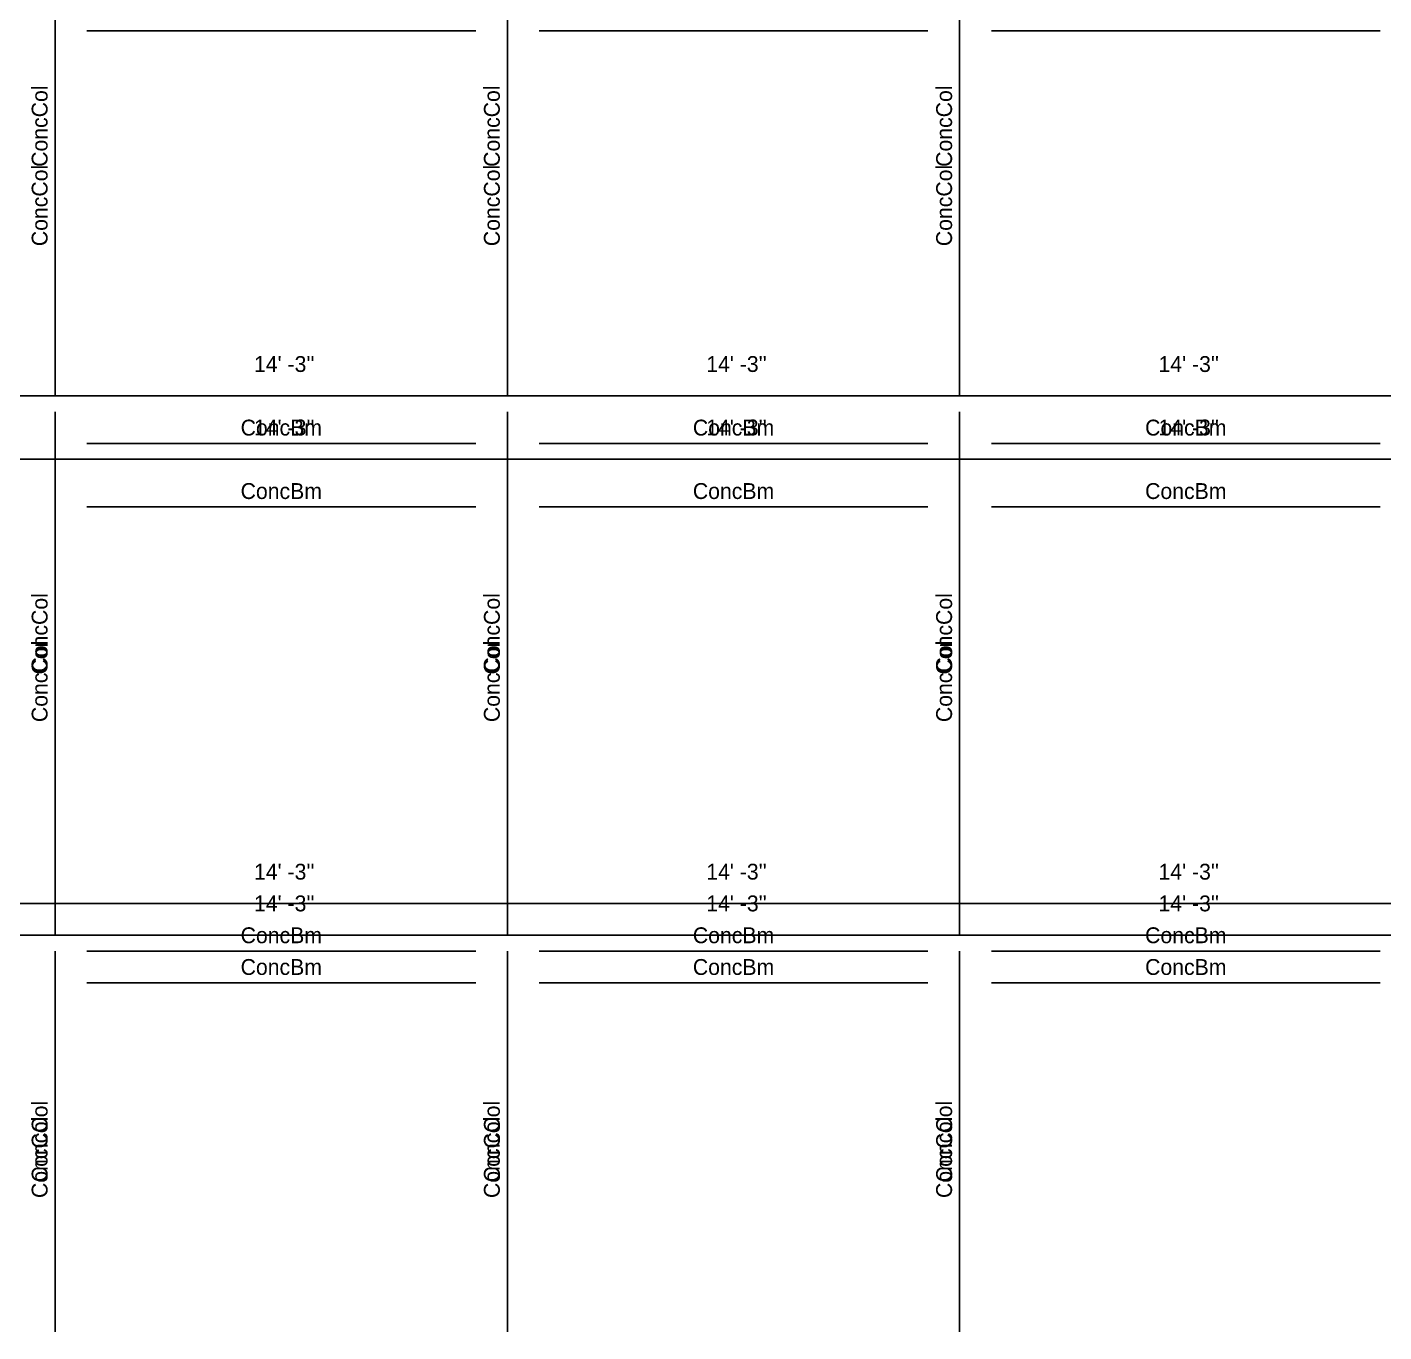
# Model space of a CAD drawing. Extents: x -38 to 2998, y -195 to 11529.
# Drawn here: x 1589 to 2102, y 2928 to 3421 of the extents above; entities that cross this region are included whole.
import ezdxf
from ezdxf.enums import TextEntityAlignment as Align

# ---------------------------------------------------------------- set-up
doc = ezdxf.new("R2010")
doc.units = 0
doc.header["$MEASUREMENT"] = 0
doc.layers.get('0').update_dxf_attribs({"linetype": 'CONTINUOUS'})
for name, color, linetype in [('CENTERLINES', 7, 'CONTINUOUS'), ('DIMENSIONS', 4, 'CONTINUOUS'), ('TEXT', 5, 'CONTINUOUS')]:
    doc.layers.add(name, color=color, linetype=linetype)
doc.dimstyles.get("Standard").update_dxf_attribs({"dimtxt": 0.18, "dimasz": 0.18, "dimexe": 0.18, "dimexo": 0.0625, "dimgap": 0.09, "dimtad": 0, "dimtih": 1, "dimtoh": 1, "dimdec": 4, "dimzin": 0, "dimtxsty": 'STANDARD', "dimcen": 0.09, "dimazin": 3, "dimtfac": 1, "dimtdec": 4, "dimtofl": 0, "dimtmove": 0, "dimatfit": 3, "dimtolj": 1, "dimtzin": 0})

# ---------------------------------------------------------------- blocks, each defined once
blk = doc.blocks.new('*D7773')
at = {"color": 1, "linetype": 'BYBLOCK'}
for points in [[(1433.73, 3094.77), (1432.67, 3093.71), (1425.25, 3086.29), (1424.19, 3085.23)], [(1604.73, 3094.77), (1603.67, 3093.71), (1596.25, 3086.29), (1595.19, 3085.23)]]:
    blk.add_solid(points, dxfattribs=at)
at = {"layer": 'DIMENSIONS', "color": 9, "linetype": 'BYBLOCK'}
for p, q in [((1428.96, 3090), (1428.96, 3108)), ((1599.96, 3090), (1599.96, 3108))]:
    blk.add_line(p, q, dxfattribs=at)
at = {"layer": 'DIMENSIONS', "color": 0, "linetype": 'BYBLOCK'}
blk.add_line((1428.96, 3090), (1599.96, 3090), dxfattribs=at)
at = {"layer": 'DIMENSIONS', "color": 0, "linetype": 'BYBLOCK', "insert": (1514.46, 3102), "char_height": 6, "attachment_point": 5}
blk.add_mtext("\\A1; 14' -3''", dxfattribs=at)
blk = doc.blocks.new('*D7774')
at = {"color": 1, "linetype": 'BYBLOCK'}
for points in [[(1604.73, 3094.77), (1603.67, 3093.71), (1596.25, 3086.29), (1595.19, 3085.23)], [(1775.73, 3094.77), (1774.67, 3093.71), (1767.25, 3086.29), (1766.19, 3085.23)]]:
    blk.add_solid(points, dxfattribs=at)
at = {"layer": 'DIMENSIONS', "color": 9, "linetype": 'BYBLOCK'}
for p, q in [((1599.96, 3090), (1599.96, 3108)), ((1770.96, 3090), (1770.96, 3108))]:
    blk.add_line(p, q, dxfattribs=at)
at = {"layer": 'DIMENSIONS', "color": 0, "linetype": 'BYBLOCK'}
blk.add_line((1599.96, 3090), (1770.96, 3090), dxfattribs=at)
at = {"layer": 'DIMENSIONS', "color": 0, "linetype": 'BYBLOCK', "insert": (1685.46, 3102), "char_height": 6, "attachment_point": 5}
blk.add_mtext("\\A1; 14' -3''", dxfattribs=at)
blk = doc.blocks.new('*D7775')
at = {"color": 1, "linetype": 'BYBLOCK'}
for points in [[(1775.73, 3094.77), (1774.67, 3093.71), (1767.25, 3086.29), (1766.19, 3085.23)], [(1946.73, 3094.77), (1945.67, 3093.71), (1938.25, 3086.29), (1937.19, 3085.23)]]:
    blk.add_solid(points, dxfattribs=at)
at = {"layer": 'DIMENSIONS', "color": 9, "linetype": 'BYBLOCK'}
for p, q in [((1770.96, 3090), (1770.96, 3108)), ((1941.96, 3090), (1941.96, 3108))]:
    blk.add_line(p, q, dxfattribs=at)
at = {"layer": 'DIMENSIONS', "color": 0, "linetype": 'BYBLOCK'}
blk.add_line((1770.96, 3090), (1941.96, 3090), dxfattribs=at)
at = {"layer": 'DIMENSIONS', "color": 0, "linetype": 'BYBLOCK', "insert": (1856.46, 3102), "char_height": 6, "attachment_point": 5}
blk.add_mtext("\\A1; 14' -3''", dxfattribs=at)
blk = doc.blocks.new('*D7776')
at = {"color": 1, "linetype": 'BYBLOCK'}
for points in [[(1946.73, 3094.77), (1945.67, 3093.71), (1938.25, 3086.29), (1937.19, 3085.23)], [(2117.73, 3094.77), (2116.67, 3093.71), (2109.25, 3086.29), (2108.19, 3085.23)]]:
    blk.add_solid(points, dxfattribs=at)
at = {"layer": 'DIMENSIONS', "color": 9, "linetype": 'BYBLOCK'}
for p, q in [((1941.96, 3090), (1941.96, 3108)), ((2112.96, 3090), (2112.96, 3108))]:
    blk.add_line(p, q, dxfattribs=at)
at = {"layer": 'DIMENSIONS', "color": 0, "linetype": 'BYBLOCK'}
blk.add_line((1941.96, 3090), (2112.96, 3090), dxfattribs=at)
at = {"layer": 'DIMENSIONS', "color": 0, "linetype": 'BYBLOCK', "insert": (2027.46, 3102), "char_height": 6, "attachment_point": 5}
blk.add_mtext("\\A1; 14' -3''", dxfattribs=at)
blk = doc.blocks.new('*D7794')
at = {"color": 1, "linetype": 'BYBLOCK'}
for points in [[(1433.73, 3286.77), (1432.67, 3285.71), (1425.25, 3278.29), (1424.19, 3277.23)], [(1604.73, 3286.77), (1603.67, 3285.71), (1596.25, 3278.29), (1595.19, 3277.23)]]:
    blk.add_solid(points, dxfattribs=at)
at = {"layer": 'DIMENSIONS', "color": 9, "linetype": 'BYBLOCK'}
for p, q in [((1428.96, 3282), (1428.96, 3300)), ((1599.96, 3282), (1599.96, 3300))]:
    blk.add_line(p, q, dxfattribs=at)
at = {"layer": 'DIMENSIONS', "color": 0, "linetype": 'BYBLOCK'}
blk.add_line((1428.96, 3282), (1599.96, 3282), dxfattribs=at)
at = {"layer": 'DIMENSIONS', "color": 0, "linetype": 'BYBLOCK', "insert": (1514.46, 3294), "char_height": 6, "attachment_point": 5}
blk.add_mtext("\\A1; 14' -3''", dxfattribs=at)
blk = doc.blocks.new('*D7795')
at = {"color": 1, "linetype": 'BYBLOCK'}
for points in [[(1604.73, 3286.77), (1603.67, 3285.71), (1596.25, 3278.29), (1595.19, 3277.23)], [(1775.73, 3286.77), (1774.67, 3285.71), (1767.25, 3278.29), (1766.19, 3277.23)]]:
    blk.add_solid(points, dxfattribs=at)
at = {"layer": 'DIMENSIONS', "color": 9, "linetype": 'BYBLOCK'}
for p, q in [((1599.96, 3282), (1599.96, 3300)), ((1770.96, 3282), (1770.96, 3300))]:
    blk.add_line(p, q, dxfattribs=at)
at = {"layer": 'DIMENSIONS', "color": 0, "linetype": 'BYBLOCK'}
blk.add_line((1599.96, 3282), (1770.96, 3282), dxfattribs=at)
at = {"layer": 'DIMENSIONS', "color": 0, "linetype": 'BYBLOCK', "insert": (1685.46, 3294), "char_height": 6, "attachment_point": 5}
blk.add_mtext("\\A1; 14' -3''", dxfattribs=at)
blk = doc.blocks.new('*D7796')
at = {"color": 1, "linetype": 'BYBLOCK'}
for points in [[(1775.73, 3286.77), (1774.67, 3285.71), (1767.25, 3278.29), (1766.19, 3277.23)], [(1946.73, 3286.77), (1945.67, 3285.71), (1938.25, 3278.29), (1937.19, 3277.23)]]:
    blk.add_solid(points, dxfattribs=at)
at = {"layer": 'DIMENSIONS', "color": 9, "linetype": 'BYBLOCK'}
for p, q in [((1770.96, 3282), (1770.96, 3300)), ((1941.96, 3282), (1941.96, 3300))]:
    blk.add_line(p, q, dxfattribs=at)
at = {"layer": 'DIMENSIONS', "color": 0, "linetype": 'BYBLOCK'}
blk.add_line((1770.96, 3282), (1941.96, 3282), dxfattribs=at)
at = {"layer": 'DIMENSIONS', "color": 0, "linetype": 'BYBLOCK', "insert": (1856.46, 3294), "char_height": 6, "attachment_point": 5}
blk.add_mtext("\\A1; 14' -3''", dxfattribs=at)
blk = doc.blocks.new('*D7797')
at = {"color": 1, "linetype": 'BYBLOCK'}
for points in [[(1946.73, 3286.77), (1945.67, 3285.71), (1938.25, 3278.29), (1937.19, 3277.23)], [(2117.73, 3286.77), (2116.67, 3285.71), (2109.25, 3278.29), (2108.19, 3277.23)]]:
    blk.add_solid(points, dxfattribs=at)
at = {"layer": 'DIMENSIONS', "color": 9, "linetype": 'BYBLOCK'}
for p, q in [((1941.96, 3282), (1941.96, 3300)), ((2112.96, 3282), (2112.96, 3300))]:
    blk.add_line(p, q, dxfattribs=at)
at = {"layer": 'DIMENSIONS', "color": 0, "linetype": 'BYBLOCK'}
blk.add_line((1941.96, 3282), (2112.96, 3282), dxfattribs=at)
at = {"layer": 'DIMENSIONS', "color": 0, "linetype": 'BYBLOCK', "insert": (2027.46, 3294), "char_height": 6, "attachment_point": 5}
blk.add_mtext("\\A1; 14' -3''", dxfattribs=at)
blk = doc.blocks.new('*D8264')
at = {"color": 1, "linetype": 'BYBLOCK'}
for points in [[(1433.73, 3082.77), (1432.67, 3081.71), (1425.25, 3074.29), (1424.19, 3073.23)], [(1604.73, 3082.77), (1603.67, 3081.71), (1596.25, 3074.29), (1595.19, 3073.23)]]:
    blk.add_solid(points, dxfattribs=at)
at = {"layer": 'DIMENSIONS', "color": 9, "linetype": 'BYBLOCK'}
for p, q in [((1428.96, 3078), (1428.96, 3096)), ((1599.96, 3078), (1599.96, 3096))]:
    blk.add_line(p, q, dxfattribs=at)
at = {"layer": 'DIMENSIONS', "color": 0, "linetype": 'BYBLOCK'}
blk.add_line((1428.96, 3078), (1599.96, 3078), dxfattribs=at)
at = {"layer": 'DIMENSIONS', "color": 0, "linetype": 'BYBLOCK', "insert": (1514.46, 3090), "char_height": 6, "attachment_point": 5}
blk.add_mtext("\\A1; 14' -3''", dxfattribs=at)
blk = doc.blocks.new('*D8265')
at = {"color": 1, "linetype": 'BYBLOCK'}
for points in [[(1604.73, 3082.77), (1603.67, 3081.71), (1596.25, 3074.29), (1595.19, 3073.23)], [(1775.73, 3082.77), (1774.67, 3081.71), (1767.25, 3074.29), (1766.19, 3073.23)]]:
    blk.add_solid(points, dxfattribs=at)
at = {"layer": 'DIMENSIONS', "color": 9, "linetype": 'BYBLOCK'}
for p, q in [((1599.96, 3078), (1599.96, 3096)), ((1770.96, 3078), (1770.96, 3096))]:
    blk.add_line(p, q, dxfattribs=at)
at = {"layer": 'DIMENSIONS', "color": 0, "linetype": 'BYBLOCK'}
blk.add_line((1599.96, 3078), (1770.96, 3078), dxfattribs=at)
at = {"layer": 'DIMENSIONS', "color": 0, "linetype": 'BYBLOCK', "insert": (1685.46, 3090), "char_height": 6, "attachment_point": 5}
blk.add_mtext("\\A1; 14' -3''", dxfattribs=at)
blk = doc.blocks.new('*D8266')
at = {"color": 1, "linetype": 'BYBLOCK'}
for points in [[(1775.73, 3082.77), (1774.67, 3081.71), (1767.25, 3074.29), (1766.19, 3073.23)], [(1946.73, 3082.77), (1945.67, 3081.71), (1938.25, 3074.29), (1937.19, 3073.23)]]:
    blk.add_solid(points, dxfattribs=at)
at = {"layer": 'DIMENSIONS', "color": 9, "linetype": 'BYBLOCK'}
for p, q in [((1770.96, 3078), (1770.96, 3096)), ((1941.96, 3078), (1941.96, 3096))]:
    blk.add_line(p, q, dxfattribs=at)
at = {"layer": 'DIMENSIONS', "color": 0, "linetype": 'BYBLOCK'}
blk.add_line((1770.96, 3078), (1941.96, 3078), dxfattribs=at)
at = {"layer": 'DIMENSIONS', "color": 0, "linetype": 'BYBLOCK', "insert": (1856.46, 3090), "char_height": 6, "attachment_point": 5}
blk.add_mtext("\\A1; 14' -3''", dxfattribs=at)
blk = doc.blocks.new('*D8267')
at = {"color": 1, "linetype": 'BYBLOCK'}
for points in [[(1946.73, 3082.77), (1945.67, 3081.71), (1938.25, 3074.29), (1937.19, 3073.23)], [(2117.73, 3082.77), (2116.67, 3081.71), (2109.25, 3074.29), (2108.19, 3073.23)]]:
    blk.add_solid(points, dxfattribs=at)
at = {"layer": 'DIMENSIONS', "color": 9, "linetype": 'BYBLOCK'}
for p, q in [((1941.96, 3078), (1941.96, 3096)), ((2112.96, 3078), (2112.96, 3096))]:
    blk.add_line(p, q, dxfattribs=at)
at = {"layer": 'DIMENSIONS', "color": 0, "linetype": 'BYBLOCK'}
blk.add_line((1941.96, 3078), (2112.96, 3078), dxfattribs=at)
at = {"layer": 'DIMENSIONS', "color": 0, "linetype": 'BYBLOCK', "insert": (2027.46, 3090), "char_height": 6, "attachment_point": 5}
blk.add_mtext("\\A1; 14' -3''", dxfattribs=at)
blk = doc.blocks.new('*D8285')
at = {"color": 1, "linetype": 'BYBLOCK'}
for points in [[(1433.73, 3262.77), (1432.67, 3261.71), (1425.25, 3254.29), (1424.19, 3253.23)], [(1604.73, 3262.77), (1603.67, 3261.71), (1596.25, 3254.29), (1595.19, 3253.23)]]:
    blk.add_solid(points, dxfattribs=at)
at = {"layer": 'DIMENSIONS', "color": 9, "linetype": 'BYBLOCK'}
for p, q in [((1428.96, 3258), (1428.96, 3276)), ((1599.96, 3258), (1599.96, 3276))]:
    blk.add_line(p, q, dxfattribs=at)
at = {"layer": 'DIMENSIONS', "color": 0, "linetype": 'BYBLOCK'}
blk.add_line((1428.96, 3258), (1599.96, 3258), dxfattribs=at)
at = {"layer": 'DIMENSIONS', "color": 0, "linetype": 'BYBLOCK', "insert": (1514.46, 3270), "char_height": 6, "attachment_point": 5}
blk.add_mtext("\\A1; 14' -3''", dxfattribs=at)
blk = doc.blocks.new('*D8286')
at = {"color": 1, "linetype": 'BYBLOCK'}
for points in [[(1604.73, 3262.77), (1603.67, 3261.71), (1596.25, 3254.29), (1595.19, 3253.23)], [(1775.73, 3262.77), (1774.67, 3261.71), (1767.25, 3254.29), (1766.19, 3253.23)]]:
    blk.add_solid(points, dxfattribs=at)
at = {"layer": 'DIMENSIONS', "color": 9, "linetype": 'BYBLOCK'}
for p, q in [((1599.96, 3258), (1599.96, 3276)), ((1770.96, 3258), (1770.96, 3276))]:
    blk.add_line(p, q, dxfattribs=at)
at = {"layer": 'DIMENSIONS', "color": 0, "linetype": 'BYBLOCK'}
blk.add_line((1599.96, 3258), (1770.96, 3258), dxfattribs=at)
at = {"layer": 'DIMENSIONS', "color": 0, "linetype": 'BYBLOCK', "insert": (1685.46, 3270), "char_height": 6, "attachment_point": 5}
blk.add_mtext("\\A1; 14' -3''", dxfattribs=at)
blk = doc.blocks.new('*D8287')
at = {"color": 1, "linetype": 'BYBLOCK'}
for points in [[(1775.73, 3262.77), (1774.67, 3261.71), (1767.25, 3254.29), (1766.19, 3253.23)], [(1946.73, 3262.77), (1945.67, 3261.71), (1938.25, 3254.29), (1937.19, 3253.23)]]:
    blk.add_solid(points, dxfattribs=at)
at = {"layer": 'DIMENSIONS', "color": 9, "linetype": 'BYBLOCK'}
for p, q in [((1770.96, 3258), (1770.96, 3276)), ((1941.96, 3258), (1941.96, 3276))]:
    blk.add_line(p, q, dxfattribs=at)
at = {"layer": 'DIMENSIONS', "color": 0, "linetype": 'BYBLOCK'}
blk.add_line((1770.96, 3258), (1941.96, 3258), dxfattribs=at)
at = {"layer": 'DIMENSIONS', "color": 0, "linetype": 'BYBLOCK', "insert": (1856.46, 3270), "char_height": 6, "attachment_point": 5}
blk.add_mtext("\\A1; 14' -3''", dxfattribs=at)
blk = doc.blocks.new('*D8288')
at = {"color": 1, "linetype": 'BYBLOCK'}
for points in [[(1946.73, 3262.77), (1945.67, 3261.71), (1938.25, 3254.29), (1937.19, 3253.23)], [(2117.73, 3262.77), (2116.67, 3261.71), (2109.25, 3254.29), (2108.19, 3253.23)]]:
    blk.add_solid(points, dxfattribs=at)
at = {"layer": 'DIMENSIONS', "color": 9, "linetype": 'BYBLOCK'}
for p, q in [((1941.96, 3258), (1941.96, 3276)), ((2112.96, 3258), (2112.96, 3276))]:
    blk.add_line(p, q, dxfattribs=at)
at = {"layer": 'DIMENSIONS', "color": 0, "linetype": 'BYBLOCK'}
blk.add_line((1941.96, 3258), (2112.96, 3258), dxfattribs=at)
at = {"layer": 'DIMENSIONS', "color": 0, "linetype": 'BYBLOCK', "insert": (2027.46, 3270), "char_height": 6, "attachment_point": 5}
blk.add_mtext("\\A1; 14' -3''", dxfattribs=at)
blk = doc.blocks.new('*D8734')
at = {"color": 1, "linetype": 'BYBLOCK'}
for points in [[(1433.73, 3082.77), (1432.67, 3081.71), (1425.25, 3074.29), (1424.19, 3073.23)], [(1604.73, 3082.77), (1603.67, 3081.71), (1596.25, 3074.29), (1595.19, 3073.23)]]:
    blk.add_solid(points, dxfattribs=at)
at = {"layer": 'DIMENSIONS', "color": 9, "linetype": 'BYBLOCK'}
for p, q in [((1428.96, 3078), (1428.96, 3096)), ((1599.96, 3078), (1599.96, 3096))]:
    blk.add_line(p, q, dxfattribs=at)
at = {"layer": 'DIMENSIONS', "color": 0, "linetype": 'BYBLOCK'}
blk.add_line((1428.96, 3078), (1599.96, 3078), dxfattribs=at)
at = {"layer": 'DIMENSIONS', "color": 0, "linetype": 'BYBLOCK', "insert": (1514.46, 3090), "char_height": 6, "attachment_point": 5}
blk.add_mtext("\\A1; 14' -3''", dxfattribs=at)
blk = doc.blocks.new('*D8735')
at = {"color": 1, "linetype": 'BYBLOCK'}
for points in [[(1604.73, 3082.77), (1603.67, 3081.71), (1596.25, 3074.29), (1595.19, 3073.23)], [(1775.73, 3082.77), (1774.67, 3081.71), (1767.25, 3074.29), (1766.19, 3073.23)]]:
    blk.add_solid(points, dxfattribs=at)
at = {"layer": 'DIMENSIONS', "color": 9, "linetype": 'BYBLOCK'}
for p, q in [((1599.96, 3078), (1599.96, 3096)), ((1770.96, 3078), (1770.96, 3096))]:
    blk.add_line(p, q, dxfattribs=at)
at = {"layer": 'DIMENSIONS', "color": 0, "linetype": 'BYBLOCK'}
blk.add_line((1599.96, 3078), (1770.96, 3078), dxfattribs=at)
at = {"layer": 'DIMENSIONS', "color": 0, "linetype": 'BYBLOCK', "insert": (1685.46, 3090), "char_height": 6, "attachment_point": 5}
blk.add_mtext("\\A1; 14' -3''", dxfattribs=at)
blk = doc.blocks.new('*D8736')
at = {"color": 1, "linetype": 'BYBLOCK'}
for points in [[(1775.73, 3082.77), (1774.67, 3081.71), (1767.25, 3074.29), (1766.19, 3073.23)], [(1946.73, 3082.77), (1945.67, 3081.71), (1938.25, 3074.29), (1937.19, 3073.23)]]:
    blk.add_solid(points, dxfattribs=at)
at = {"layer": 'DIMENSIONS', "color": 9, "linetype": 'BYBLOCK'}
for p, q in [((1770.96, 3078), (1770.96, 3096)), ((1941.96, 3078), (1941.96, 3096))]:
    blk.add_line(p, q, dxfattribs=at)
at = {"layer": 'DIMENSIONS', "color": 0, "linetype": 'BYBLOCK'}
blk.add_line((1770.96, 3078), (1941.96, 3078), dxfattribs=at)
at = {"layer": 'DIMENSIONS', "color": 0, "linetype": 'BYBLOCK', "insert": (1856.46, 3090), "char_height": 6, "attachment_point": 5}
blk.add_mtext("\\A1; 14' -3''", dxfattribs=at)
blk = doc.blocks.new('*D8737')
at = {"color": 1, "linetype": 'BYBLOCK'}
for points in [[(1946.73, 3082.77), (1945.67, 3081.71), (1938.25, 3074.29), (1937.19, 3073.23)], [(2117.73, 3082.77), (2116.67, 3081.71), (2109.25, 3074.29), (2108.19, 3073.23)]]:
    blk.add_solid(points, dxfattribs=at)
at = {"layer": 'DIMENSIONS', "color": 9, "linetype": 'BYBLOCK'}
for p, q in [((1941.96, 3078), (1941.96, 3096)), ((2112.96, 3078), (2112.96, 3096))]:
    blk.add_line(p, q, dxfattribs=at)
at = {"layer": 'DIMENSIONS', "color": 0, "linetype": 'BYBLOCK'}
blk.add_line((1941.96, 3078), (2112.96, 3078), dxfattribs=at)
at = {"layer": 'DIMENSIONS', "color": 0, "linetype": 'BYBLOCK', "insert": (2027.46, 3090), "char_height": 6, "attachment_point": 5}
blk.add_mtext("\\A1; 14' -3''", dxfattribs=at)
blk = doc.blocks.new('*D8755')
at = {"color": 1, "linetype": 'BYBLOCK'}
for points in [[(1433.73, 3262.77), (1432.67, 3261.71), (1425.25, 3254.29), (1424.19, 3253.23)], [(1604.73, 3262.77), (1603.67, 3261.71), (1596.25, 3254.29), (1595.19, 3253.23)]]:
    blk.add_solid(points, dxfattribs=at)
at = {"layer": 'DIMENSIONS', "color": 9, "linetype": 'BYBLOCK'}
for p, q in [((1428.96, 3258), (1428.96, 3276)), ((1599.96, 3258), (1599.96, 3276))]:
    blk.add_line(p, q, dxfattribs=at)
at = {"layer": 'DIMENSIONS', "color": 0, "linetype": 'BYBLOCK'}
blk.add_line((1428.96, 3258), (1599.96, 3258), dxfattribs=at)
at = {"layer": 'DIMENSIONS', "color": 0, "linetype": 'BYBLOCK', "insert": (1514.46, 3270), "char_height": 6, "attachment_point": 5}
blk.add_mtext("\\A1; 14' -3''", dxfattribs=at)
blk = doc.blocks.new('*D8756')
at = {"color": 1, "linetype": 'BYBLOCK'}
for points in [[(1604.73, 3262.77), (1603.67, 3261.71), (1596.25, 3254.29), (1595.19, 3253.23)], [(1775.73, 3262.77), (1774.67, 3261.71), (1767.25, 3254.29), (1766.19, 3253.23)]]:
    blk.add_solid(points, dxfattribs=at)
at = {"layer": 'DIMENSIONS', "color": 9, "linetype": 'BYBLOCK'}
for p, q in [((1599.96, 3258), (1599.96, 3276)), ((1770.96, 3258), (1770.96, 3276))]:
    blk.add_line(p, q, dxfattribs=at)
at = {"layer": 'DIMENSIONS', "color": 0, "linetype": 'BYBLOCK'}
blk.add_line((1599.96, 3258), (1770.96, 3258), dxfattribs=at)
at = {"layer": 'DIMENSIONS', "color": 0, "linetype": 'BYBLOCK', "insert": (1685.46, 3270), "char_height": 6, "attachment_point": 5}
blk.add_mtext("\\A1; 14' -3''", dxfattribs=at)
blk = doc.blocks.new('*D8757')
at = {"color": 1, "linetype": 'BYBLOCK'}
for points in [[(1775.73, 3262.77), (1774.67, 3261.71), (1767.25, 3254.29), (1766.19, 3253.23)], [(1946.73, 3262.77), (1945.67, 3261.71), (1938.25, 3254.29), (1937.19, 3253.23)]]:
    blk.add_solid(points, dxfattribs=at)
at = {"layer": 'DIMENSIONS', "color": 9, "linetype": 'BYBLOCK'}
for p, q in [((1770.96, 3258), (1770.96, 3276)), ((1941.96, 3258), (1941.96, 3276))]:
    blk.add_line(p, q, dxfattribs=at)
at = {"layer": 'DIMENSIONS', "color": 0, "linetype": 'BYBLOCK'}
blk.add_line((1770.96, 3258), (1941.96, 3258), dxfattribs=at)
at = {"layer": 'DIMENSIONS', "color": 0, "linetype": 'BYBLOCK', "insert": (1856.46, 3270), "char_height": 6, "attachment_point": 5}
blk.add_mtext("\\A1; 14' -3''", dxfattribs=at)
blk = doc.blocks.new('*D8758')
at = {"color": 1, "linetype": 'BYBLOCK'}
for points in [[(1946.73, 3262.77), (1945.67, 3261.71), (1938.25, 3254.29), (1937.19, 3253.23)], [(2117.73, 3262.77), (2116.67, 3261.71), (2109.25, 3254.29), (2108.19, 3253.23)]]:
    blk.add_solid(points, dxfattribs=at)
at = {"layer": 'DIMENSIONS', "color": 9, "linetype": 'BYBLOCK'}
for p, q in [((1941.96, 3258), (1941.96, 3276)), ((2112.96, 3258), (2112.96, 3276))]:
    blk.add_line(p, q, dxfattribs=at)
at = {"layer": 'DIMENSIONS', "color": 0, "linetype": 'BYBLOCK'}
blk.add_line((1941.96, 3258), (2112.96, 3258), dxfattribs=at)
at = {"layer": 'DIMENSIONS', "color": 0, "linetype": 'BYBLOCK', "insert": (2027.46, 3270), "char_height": 6, "attachment_point": 5}
blk.add_mtext("\\A1; 14' -3''", dxfattribs=at)
blk = doc.blocks.new('*D9204')
at = {"color": 1, "linetype": 'BYBLOCK'}
for points in [[(1433.73, 3082.77), (1432.67, 3081.71), (1425.25, 3074.29), (1424.19, 3073.23)], [(1604.73, 3082.77), (1603.67, 3081.71), (1596.25, 3074.29), (1595.19, 3073.23)]]:
    blk.add_solid(points, dxfattribs=at)
at = {"layer": 'DIMENSIONS', "color": 9, "linetype": 'BYBLOCK'}
for p, q in [((1428.96, 3078), (1428.96, 3096)), ((1599.96, 3078), (1599.96, 3096))]:
    blk.add_line(p, q, dxfattribs=at)
at = {"layer": 'DIMENSIONS', "color": 0, "linetype": 'BYBLOCK'}
blk.add_line((1428.96, 3078), (1599.96, 3078), dxfattribs=at)
at = {"layer": 'DIMENSIONS', "color": 0, "linetype": 'BYBLOCK', "insert": (1514.46, 3090), "char_height": 6, "attachment_point": 5}
blk.add_mtext("\\A1; 14' -3''", dxfattribs=at)
blk = doc.blocks.new('*D9205')
at = {"color": 1, "linetype": 'BYBLOCK'}
for points in [[(1604.73, 3082.77), (1603.67, 3081.71), (1596.25, 3074.29), (1595.19, 3073.23)], [(1775.73, 3082.77), (1774.67, 3081.71), (1767.25, 3074.29), (1766.19, 3073.23)]]:
    blk.add_solid(points, dxfattribs=at)
at = {"layer": 'DIMENSIONS', "color": 9, "linetype": 'BYBLOCK'}
for p, q in [((1599.96, 3078), (1599.96, 3096)), ((1770.96, 3078), (1770.96, 3096))]:
    blk.add_line(p, q, dxfattribs=at)
at = {"layer": 'DIMENSIONS', "color": 0, "linetype": 'BYBLOCK'}
blk.add_line((1599.96, 3078), (1770.96, 3078), dxfattribs=at)
at = {"layer": 'DIMENSIONS', "color": 0, "linetype": 'BYBLOCK', "insert": (1685.46, 3090), "char_height": 6, "attachment_point": 5}
blk.add_mtext("\\A1; 14' -3''", dxfattribs=at)
blk = doc.blocks.new('*D9206')
at = {"color": 1, "linetype": 'BYBLOCK'}
for points in [[(1775.73, 3082.77), (1774.67, 3081.71), (1767.25, 3074.29), (1766.19, 3073.23)], [(1946.73, 3082.77), (1945.67, 3081.71), (1938.25, 3074.29), (1937.19, 3073.23)]]:
    blk.add_solid(points, dxfattribs=at)
at = {"layer": 'DIMENSIONS', "color": 9, "linetype": 'BYBLOCK'}
for p, q in [((1770.96, 3078), (1770.96, 3096)), ((1941.96, 3078), (1941.96, 3096))]:
    blk.add_line(p, q, dxfattribs=at)
at = {"layer": 'DIMENSIONS', "color": 0, "linetype": 'BYBLOCK'}
blk.add_line((1770.96, 3078), (1941.96, 3078), dxfattribs=at)
at = {"layer": 'DIMENSIONS', "color": 0, "linetype": 'BYBLOCK', "insert": (1856.46, 3090), "char_height": 6, "attachment_point": 5}
blk.add_mtext("\\A1; 14' -3''", dxfattribs=at)
blk = doc.blocks.new('*D9207')
at = {"color": 1, "linetype": 'BYBLOCK'}
for points in [[(1946.73, 3082.77), (1945.67, 3081.71), (1938.25, 3074.29), (1937.19, 3073.23)], [(2117.73, 3082.77), (2116.67, 3081.71), (2109.25, 3074.29), (2108.19, 3073.23)]]:
    blk.add_solid(points, dxfattribs=at)
at = {"layer": 'DIMENSIONS', "color": 9, "linetype": 'BYBLOCK'}
for p, q in [((1941.96, 3078), (1941.96, 3096)), ((2112.96, 3078), (2112.96, 3096))]:
    blk.add_line(p, q, dxfattribs=at)
at = {"layer": 'DIMENSIONS', "color": 0, "linetype": 'BYBLOCK'}
blk.add_line((1941.96, 3078), (2112.96, 3078), dxfattribs=at)
at = {"layer": 'DIMENSIONS', "color": 0, "linetype": 'BYBLOCK', "insert": (2027.46, 3090), "char_height": 6, "attachment_point": 5}
blk.add_mtext("\\A1; 14' -3''", dxfattribs=at)
blk = doc.blocks.new('*D9225')
at = {"color": 1, "linetype": 'BYBLOCK'}
for points in [[(1433.73, 3262.77), (1432.67, 3261.71), (1425.25, 3254.29), (1424.19, 3253.23)], [(1604.73, 3262.77), (1603.67, 3261.71), (1596.25, 3254.29), (1595.19, 3253.23)]]:
    blk.add_solid(points, dxfattribs=at)
at = {"layer": 'DIMENSIONS', "color": 9, "linetype": 'BYBLOCK'}
for p, q in [((1428.96, 3258), (1428.96, 3276)), ((1599.96, 3258), (1599.96, 3276))]:
    blk.add_line(p, q, dxfattribs=at)
at = {"layer": 'DIMENSIONS', "color": 0, "linetype": 'BYBLOCK'}
blk.add_line((1428.96, 3258), (1599.96, 3258), dxfattribs=at)
at = {"layer": 'DIMENSIONS', "color": 0, "linetype": 'BYBLOCK', "insert": (1514.46, 3270), "char_height": 6, "attachment_point": 5}
blk.add_mtext("\\A1; 14' -3''", dxfattribs=at)
blk = doc.blocks.new('*D9226')
at = {"color": 1, "linetype": 'BYBLOCK'}
for points in [[(1604.73, 3262.77), (1603.67, 3261.71), (1596.25, 3254.29), (1595.19, 3253.23)], [(1775.73, 3262.77), (1774.67, 3261.71), (1767.25, 3254.29), (1766.19, 3253.23)]]:
    blk.add_solid(points, dxfattribs=at)
at = {"layer": 'DIMENSIONS', "color": 9, "linetype": 'BYBLOCK'}
for p, q in [((1599.96, 3258), (1599.96, 3276)), ((1770.96, 3258), (1770.96, 3276))]:
    blk.add_line(p, q, dxfattribs=at)
at = {"layer": 'DIMENSIONS', "color": 0, "linetype": 'BYBLOCK'}
blk.add_line((1599.96, 3258), (1770.96, 3258), dxfattribs=at)
at = {"layer": 'DIMENSIONS', "color": 0, "linetype": 'BYBLOCK', "insert": (1685.46, 3270), "char_height": 6, "attachment_point": 5}
blk.add_mtext("\\A1; 14' -3''", dxfattribs=at)
blk = doc.blocks.new('*D9227')
at = {"color": 1, "linetype": 'BYBLOCK'}
for points in [[(1775.73, 3262.77), (1774.67, 3261.71), (1767.25, 3254.29), (1766.19, 3253.23)], [(1946.73, 3262.77), (1945.67, 3261.71), (1938.25, 3254.29), (1937.19, 3253.23)]]:
    blk.add_solid(points, dxfattribs=at)
at = {"layer": 'DIMENSIONS', "color": 9, "linetype": 'BYBLOCK'}
for p, q in [((1770.96, 3258), (1770.96, 3276)), ((1941.96, 3258), (1941.96, 3276))]:
    blk.add_line(p, q, dxfattribs=at)
at = {"layer": 'DIMENSIONS', "color": 0, "linetype": 'BYBLOCK'}
blk.add_line((1770.96, 3258), (1941.96, 3258), dxfattribs=at)
at = {"layer": 'DIMENSIONS', "color": 0, "linetype": 'BYBLOCK', "insert": (1856.46, 3270), "char_height": 6, "attachment_point": 5}
blk.add_mtext("\\A1; 14' -3''", dxfattribs=at)
blk = doc.blocks.new('*D9228')
at = {"color": 1, "linetype": 'BYBLOCK'}
for points in [[(1946.73, 3262.77), (1945.67, 3261.71), (1938.25, 3254.29), (1937.19, 3253.23)], [(2117.73, 3262.77), (2116.67, 3261.71), (2109.25, 3254.29), (2108.19, 3253.23)]]:
    blk.add_solid(points, dxfattribs=at)
at = {"layer": 'DIMENSIONS', "color": 9, "linetype": 'BYBLOCK'}
for p, q in [((1941.96, 3258), (1941.96, 3276)), ((2112.96, 3258), (2112.96, 3276))]:
    blk.add_line(p, q, dxfattribs=at)
at = {"layer": 'DIMENSIONS', "color": 0, "linetype": 'BYBLOCK'}
blk.add_line((1941.96, 3258), (2112.96, 3258), dxfattribs=at)
at = {"layer": 'DIMENSIONS', "color": 0, "linetype": 'BYBLOCK', "insert": (2027.46, 3270), "char_height": 6, "attachment_point": 5}
blk.add_mtext("\\A1; 14' -3''", dxfattribs=at)

msp = doc.modelspace()

# ---------------------------------------------------------------- linework, layer by layer
at = {"layer": 'CENTERLINES', "color": 0, "linetype": 'CONTINUOUS'}
for p, q in [((1599.96, 3312), (1599.96, 3456)), ((1770.96, 3312), (1770.96, 3456)), ((1941.96, 3312), (1941.96, 3456)), ((1599.96, 3288), (1599.96, 3420)), ((1599.96, 3288), (1599.96, 3420)), ((1599.96, 3288), (1599.96, 3420)), ((1611.96, 3420), (1758.96, 3420)), ((1611.96, 3420), (1758.96, 3420)), ((1611.96, 3420), (1758.96, 3420)), ((1770.96, 3288), (1770.96, 3420)), ((1770.96, 3288), (1770.96, 3420)), ((1770.96, 3288), (1770.96, 3420)), ((1782.96, 3420), (1929.96, 3420)), ((1782.96, 3420), (1929.96, 3420)), ((1782.96, 3420), (1929.96, 3420)), ((1941.96, 3288), (1941.96, 3420)), ((1941.96, 3288), (1941.96, 3420)), ((1941.96, 3288), (1941.96, 3420)), ((1953.96, 3420), (2100.96, 3420)), ((1953.96, 3420), (2100.96, 3420)), ((1953.96, 3420), (2100.96, 3420)), ((1599.96, 3120), (1599.96, 3264)), ((1611.96, 3264), (1758.96, 3264)), ((1770.96, 3120), (1770.96, 3264)), ((1782.96, 3264), (1929.96, 3264)), ((1941.96, 3120), (1941.96, 3264)), ((1953.96, 3264), (2100.96, 3264)), ((1599.96, 3108), (1599.96, 3240)), ((1599.96, 3108), (1599.96, 3240)), ((1599.96, 3108), (1599.96, 3240)), ((1611.96, 3240), (1758.96, 3240)), ((1611.96, 3240), (1758.96, 3240)), ((1611.96, 3240), (1758.96, 3240)), ((1770.96, 3108), (1770.96, 3240)), ((1770.96, 3108), (1770.96, 3240)), ((1770.96, 3108), (1770.96, 3240)), ((1782.96, 3240), (1929.96, 3240)), ((1782.96, 3240), (1929.96, 3240)), ((1782.96, 3240), (1929.96, 3240)), ((1941.96, 3108), (1941.96, 3240)), ((1941.96, 3108), (1941.96, 3240)), ((1941.96, 3108), (1941.96, 3240)), ((1953.96, 3240), (2100.96, 3240)), ((1953.96, 3240), (2100.96, 3240)), ((1953.96, 3240), (2100.96, 3240)), ((1599.96, 2928), (1599.96, 3072)), ((1611.96, 3072), (1758.96, 3072)), ((1770.96, 2928), (1770.96, 3072)), ((1782.96, 3072), (1929.96, 3072)), ((1941.96, 2928), (1941.96, 3072)), ((1953.96, 3072), (2100.96, 3072)), ((1599.96, 2928), (1599.96, 3060)), ((1599.96, 2928), (1599.96, 3060)), ((1599.96, 2928), (1599.96, 3060)), ((1611.96, 3060), (1758.96, 3060)), ((1611.96, 3060), (1758.96, 3060)), ((1611.96, 3060), (1758.96, 3060)), ((1770.96, 2928), (1770.96, 3060)), ((1770.96, 2928), (1770.96, 3060)), ((1770.96, 2928), (1770.96, 3060)), ((1782.96, 3060), (1929.96, 3060)), ((1782.96, 3060), (1929.96, 3060)), ((1782.96, 3060), (1929.96, 3060)), ((1941.96, 2928), (1941.96, 3060)), ((1941.96, 2928), (1941.96, 3060)), ((1941.96, 2928), (1941.96, 3060)), ((1953.96, 3060), (2100.96, 3060)), ((1953.96, 3060), (2100.96, 3060)), ((1953.96, 3060), (2100.96, 3060))]:
    msp.add_line(p, q, dxfattribs=at)

# ---------------------------------------------------------------- texts
at = {"layer": 'TEXT', "color": 0}
for p in [(1593.96, 3384), (1764.96, 3384), (1935.96, 3384), (1593.96, 3354), (1593.96, 3354), (1593.96, 3354), (1764.96, 3354), (1764.96, 3354), (1764.96, 3354), (1935.96, 3354), (1935.96, 3354), (1935.96, 3354), (1593.96, 3192), (1764.96, 3192), (1935.96, 3192), (1593.96, 3174), (1593.96, 3174), (1593.96, 3174), (1764.96, 3174), (1764.96, 3174), (1764.96, 3174), (1935.96, 3174), (1935.96, 3174), (1935.96, 3174), (1593.96, 3000), (1764.96, 3000), (1935.96, 3000), (1593.96, 2994), (1593.96, 2994), (1593.96, 2994), (1764.96, 2994), (1764.96, 2994), (1764.96, 2994), (1935.96, 2994), (1935.96, 2994), (1935.96, 2994)]:
    msp.add_text('ConcCol', height=6, rotation=90, dxfattribs=at).set_placement(p, align=Align.MIDDLE)
for p in [(1685.46, 3270), (1856.46, 3270), (2027.46, 3270), (1685.46, 3246), (1685.46, 3246), (1685.46, 3246), (1856.46, 3246), (1856.46, 3246), (1856.46, 3246), (2027.46, 3246), (2027.46, 3246), (2027.46, 3246), (1685.46, 3078), (1856.46, 3078), (2027.46, 3078), (1685.46, 3066), (1685.46, 3066), (1685.46, 3066), (1856.46, 3066), (1856.46, 3066), (1856.46, 3066), (2027.46, 3066), (2027.46, 3066), (2027.46, 3066)]:
    msp.add_text('ConcBm', height=6, dxfattribs=at).set_placement(p, align=Align.MIDDLE)

# ---------------------------------------------------------------- dimensions: what is measured, and where the dimension line sits
at = {"layer": 'DIMENSIONS'}
for base, p1, p2, picture, middle in [((1599.96, 3282), (1428.96, 3270), (1599.96, 3270), '*D7794', (1514.46, 3270)), ((1770.96, 3282), (1599.96, 3270), (1770.96, 3270), '*D7795', (1685.46, 3270)), ((1941.96, 3282), (1770.96, 3270), (1941.96, 3270), '*D7796', (1856.46, 3270)), ((2112.96, 3282), (1941.96, 3270), (2112.96, 3270), '*D7797', (2027.46, 3270)), ((1599.96, 3258), (1428.96, 3246), (1599.96, 3246), '*D8285', (1514.46, 3246)), ((1599.96, 3258), (1428.96, 3246), (1599.96, 3246), '*D8755', (1514.46, 3246)), ((1599.96, 3258), (1428.96, 3246), (1599.96, 3246), '*D9225', (1514.46, 3246)), ((1770.96, 3258), (1599.96, 3246), (1770.96, 3246), '*D8286', (1685.46, 3246)), ((1770.96, 3258), (1599.96, 3246), (1770.96, 3246), '*D8756', (1685.46, 3246)), ((1770.96, 3258), (1599.96, 3246), (1770.96, 3246), '*D9226', (1685.46, 3246)), ((1941.96, 3258), (1770.96, 3246), (1941.96, 3246), '*D8287', (1856.46, 3246)), ((1941.96, 3258), (1770.96, 3246), (1941.96, 3246), '*D8757', (1856.46, 3246)), ((1941.96, 3258), (1770.96, 3246), (1941.96, 3246), '*D9227', (1856.46, 3246)), ((2112.96, 3258), (1941.96, 3246), (2112.96, 3246), '*D8288', (2027.46, 3246)), ((2112.96, 3258), (1941.96, 3246), (2112.96, 3246), '*D8758', (2027.46, 3246)), ((2112.96, 3258), (1941.96, 3246), (2112.96, 3246), '*D9228', (2027.46, 3246)), ((1599.96, 3090), (1428.96, 3078), (1599.96, 3078), '*D7773', (1514.46, 3078)), ((1770.96, 3090), (1599.96, 3078), (1770.96, 3078), '*D7774', (1685.46, 3078)), ((1941.96, 3090), (1770.96, 3078), (1941.96, 3078), '*D7775', (1856.46, 3078)), ((2112.96, 3090), (1941.96, 3078), (2112.96, 3078), '*D7776', (2027.46, 3078)), ((1599.96, 3078), (1428.96, 3066), (1599.96, 3066), '*D8264', (1514.46, 3066)), ((1599.96, 3078), (1428.96, 3066), (1599.96, 3066), '*D8734', (1514.46, 3066)), ((1599.96, 3078), (1428.96, 3066), (1599.96, 3066), '*D9204', (1514.46, 3066)), ((1770.96, 3078), (1599.96, 3066), (1770.96, 3066), '*D8265', (1685.46, 3066)), ((1770.96, 3078), (1599.96, 3066), (1770.96, 3066), '*D8735', (1685.46, 3066)), ((1770.96, 3078), (1599.96, 3066), (1770.96, 3066), '*D9205', (1685.46, 3066)), ((1941.96, 3078), (1770.96, 3066), (1941.96, 3066), '*D8266', (1856.46, 3066)), ((1941.96, 3078), (1770.96, 3066), (1941.96, 3066), '*D8736', (1856.46, 3066)), ((1941.96, 3078), (1770.96, 3066), (1941.96, 3066), '*D9206', (1856.46, 3066)), ((2112.96, 3078), (1941.96, 3066), (2112.96, 3066), '*D8267', (2027.46, 3066)), ((2112.96, 3078), (1941.96, 3066), (2112.96, 3066), '*D8737', (2027.46, 3066)), ((2112.96, 3078), (1941.96, 3066), (2112.96, 3066), '*D9207', (2027.46, 3066))]:
    dim = msp.add_linear_dim(base=base, p1=p1, p2=p2, dimstyle='STANDARD', dxfattribs=at)
    dim.commit()
    dim.dimension.update_dxf_attribs({"geometry": picture, "text_midpoint": middle})

doc.saveas('drawing.dxf')
